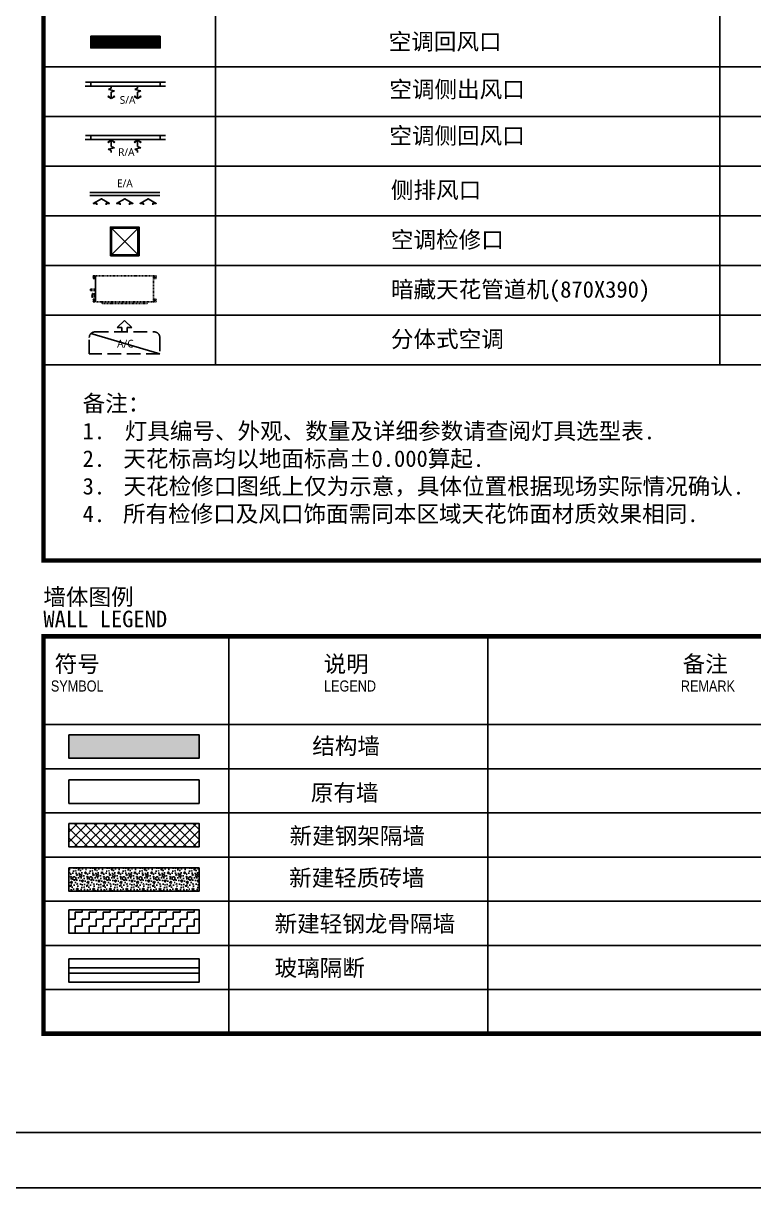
# Paper-space layout '布局' of a CAD drawing. Header units: millimetres. Extents: x -7887 to 894, y 542 to 1297.
# Drawn here: x -807 to -674.5, y 542.3 to 753.3 of the extents above; entities that cross this region are included whole.
import ezdxf
from ezdxf.enums import TextEntityAlignment as Align

# ---------------------------------------------------------------- set-up
doc = ezdxf.new("R2010")
doc.units = ezdxf.units.MM
doc.header["$LTSCALE"] = 10
for name, pattern in [('__DASH', [0.35, 0.25, -0.1]), ('ACAD_ISO02W100', [15, 12, -3]), ('DASH', [0.35, 0.25, -0.1])]:
    doc.linetypes.add(name, pattern=pattern)
for name, color, linetype in [('008-顶面文字标注', 3, 'Continuous'), ('ID_Elev_Pen 8', 8, 'Continuous'), ('IHY-wall hatch', 8, 'Continuous'), ('NW-01-尺寸标注', 252, 'Continuous'), ('NW-01wall(新墙体)', 140, 'Continuous'), ('NW-04-天花造型细线', 32, 'Continuous'), ('NW-wall(原有墙体)', 255, 'Continuous'), ('NW-暖通设备', 161, 'Continuous'), ('NW-暖通风口', 33, 'Continuous'), ('T-TTLB-1', 1, 'Continuous'), ('平面图', 7, 'Continuous'), ('检修口', 251, 'ACAD_ISO02W100')]:
    doc.layers.add(name, color=color, linetype=linetype)
doc.layers.add('TXT【文字】', color=42, linetype='Continuous', lineweight=0)
doc.styles.add('ARIAL NARROW', font='ARIALN.TTF')
doc.styles.add('宋体', font='', dxfattribs={"width": 0.8})
doc.styles.add('黑体', font='', dxfattribs={"width": 0.8, "height": 3})
doc.styles.get('宋体').set_extended_font_data('SimSun')
doc.styles.get('黑体').set_extended_font_data('Microsoft YaHei')

# ---------------------------------------------------------------- blocks, each defined once
blk = doc.blocks.new('fewrfewrewrwe')
at = {"layer": 'NW-暖通风口'}
for points in [[(-322, 196), (-356, 163), (-364, 173)], [(-322, 196), (-289, 163), (-281, 173)], [(-2, 196), (-36, 163), (-43, 173)], [(-2, 196), (32, 163), (39, 173)]]:
    blk.add_hatch(color=256, dxfattribs=at).paths.add_polyline_path(points)
for p, q in [((-364, 173, 0), (-322, 196, 0)), ((-356, 163, 0), (-364, 173, 0)), ((-322, 196, 0), (-356, 163, 0)), ((-322, 119, 0), (-322, 196, 0)), ((-322, 196, 0), (-289, 163, 0)), ((-281, 173, 0), (-322, 196, 0)), ((-289, 163, 0), (-281, 173, 0)), ((-43, 173), (-2, 196)), ((-36, 163), (-43, 173)), ((-2, 196), (-36, 163)), ((-2, 119), (-2, 196)), ((-2, 196), (32, 163)), ((39, 173), (-2, 196)), ((32, 163), (39, 173)), ((-638, 48, 454), (336, 48, -454)), ((-636, 0, 454), (336, 0, -454)), ((-572, 48, 454), (-572, 0, 454)), ((-358, 86, 0), (-284, 103, 0)), ((-322, 70, 0), (-358, 86, 0)), ((-284, 103, 0), (-322, 119, 0)), ((-322, 48, 0), (-322, 70, 0)), ((-38, 86), (36, 103)), ((-2, 70), (-38, 86)), ((36, 103), (-2, 119)), ((-2, 48), (-2, 70)), ((272, 48, -454), (272, 0, -454))]:
    blk.add_line(p, q, dxfattribs=at)
blk = doc.blocks.new('*U46')
at = {"color": 250}
blk.add_line((-225, 0), (225, 0), dxfattribs=at)
at = {"const_width": 10}
blk.add_lwpolyline([(-225, -20), (225, -20)], dxfattribs=at)
at = {"color": 250}
for points in [[(-120, -80), (-120, -70), (-98, -70), (-150, -40), (-202, -70), (-180, -70), (-180, -80)], [(30, -80), (30, -70), (52, -70), (0, -40), (-52, -70), (-30, -70), (-30, -80)], [(120, -80), (120, -70), (98, -70), (150, -40), (202, -70), (180, -70), (180, -80)]]:
    blk.add_lwpolyline(points, dxfattribs=at)
at = {"color": 250, "style": '黑体'}
blk.add_attdef('侧回风口', text='', height=90, dxfattribs=at).set_placement((6.6, -154.5), align=Align.MIDDLE)
blk = doc.blocks.new('fdsaghfjkd')
at = {"layer": 'NW-暖通风口', "color": 250, "linetype": '__DASH', "ltscale": 0.5}
for p, q in [((-475, -13), (-475, 0)), ((-475, 0), (-439, 0)), ((-439, -396), (-439, 0)), ((-439, 0), (439, 0)), ((-340, 0), (-340, 24)), ((-340, 24), (340, 24)), ((340, 24), (340, 0)), ((439, 0), (439, -396)), ((439, -396), (439, 0)), ((475, 0), (439, 0)), ((475, -13), (475, 0)), ((-475, -13), (-453, -13)), ((-453, -28), (-475, -28)), ((-475, -28), (-475, -41)), ((-475, -41), (-439, -41)), ((475, -41), (439, -41)), ((439, -75), (483, -75)), ((439, -93), (483, -93)), ((439, -114), (475, -114)), ((439, -124), (475, -124)), ((439, -174), (500, -174)), ((475, -13), (453, -13)), ((453, -28), (475, -28)), ((475, -28), (475, -41)), ((475, -114), (475, -119)), ((475, -117), (478, -117)), ((475, -124), (475, -119)), ((475, -121), (478, -121)), ((478, -126), (478, -113)), ((478, -113), (488, -113)), ((478, -126), (488, -126)), ((483, -75), (483, -84)), ((483, -79), (487, -79)), ((483, -93), (483, -84)), ((483, -90), (487, -90)), ((487, -95), (487, -74)), ((487, -74), (497, -74)), ((487, -95), (497, -95)), ((488, -113), (488, -125)), ((488, -113), (488, -113)), ((488, -126), (488, -125)), ((497, -74), (497, -75)), ((497, -75), (497, -94)), ((497, -95), (497, -94)), ((500, -174), (500, -183)), ((504, -193), (504, -173)), ((504, -173), (513, -173)), ((513, -173), (514, -173)), ((514, -173), (514, -193)), ((439, -192), (500, -192)), ((500, -177), (504, -177)), ((500, -192), (500, -183)), ((500, -189), (504, -189)), ((504, -193), (513, -193)), ((513, -193), (514, -193)), ((-475, -368), (-475, -356)), ((-475, -356), (-439, -356)), ((-453, -368), (-475, -368)), ((-475, -384), (-475, -396)), ((-475, -384), (-453, -384)), ((-475, -396), (-439, -396)), ((439, -396), (-439, -396)), ((475, -356), (439, -356)), ((475, -396), (439, -396)), ((453, -368), (475, -368)), ((475, -384), (453, -384)), ((475, -368), (475, -356)), ((475, -384), (475, -396))]:
    blk.add_line(p, q, dxfattribs=at)
for centre, start, end in [((-453, -20), 270, 90), ((453, -20), 90, 270), ((-453, -376), 270, 90), ((453, -376), 90, 270)]:
    blk.add_arc(centre, 7.74, start, end, dxfattribs=at)
blk = doc.blocks.new('11111')
at = {"layer": 'T-TTLB-1'}
blk.add_lwpolyline([(3212.32, 6139.96), (3711.32, 6139.96), (3711.32, 5739.96), (3212.32, 5739.96)], close=True, dxfattribs=at)

psp = doc.layouts.new('布局')

# ---------------------------------------------------------------- hatches: boundary and pattern name
at = {"layer": 'IHY-wall hatch'}
h = psp.add_hatch(dxfattribs=at)
h.set_pattern_fill('ZIGZAG', color=250, scale=0.4, style=0)
h.set_pattern_definition([(0, (-4105.8958, -2081.1251), (1.27, 1.27), [1.27, -1.27]), (90, (-4104.6258, -2081.1251), (-1.27, 1.27), [1.27, -1.27])])
h.paths.add_polyline_path([(-798.679, 592.644), (-775.066, 592.644), (-775.066, 588.392), (-798.679, 588.392)])
at = {"layer": 'NW-wall(原有墙体)', "ltscale": 10}
psp.add_hatch(color=250, dxfattribs=at).paths.add_polyline_path([(-798.679, 624.344), (-775.066, 624.344), (-775.066, 620.093), (-798.679, 620.093)])
at = {"layer": 'NW-暖通风口'}
h = psp.add_hatch(dxfattribs=at)
h.set_pattern_fill('ANSI31', color=250, scale=0.07, angle=-45, style=0)
h.set_pattern_definition([(360, (-141168.30499, 8154.36118), (2e-16, 0.22225000015), [])])
h.paths.add_polyline_path([(-782.336, 749.021), (-782.336, 750.701), (-794.516, 750.701), (-794.516, 749.021)])
for points in [[(-791.002, 732.083), (-791.506, 731.578), (-791.62, 731.73)], [(-791.002, 732.083), (-790.498, 731.578), (-790.384, 731.73)], [(-786.218, 732.083), (-786.722, 731.578), (-786.835, 731.73)], [(-786.218, 732.083), (-785.714, 731.578), (-785.6, 731.73)]]:
    psp.add_hatch(color=256, dxfattribs=at).paths.add_polyline_path(points)
at = {"layer": '平面图'}
h = psp.add_hatch(dxfattribs=at)
h.set_pattern_fill('ANSI37', color=250, scale=0.4, style=0)
h.set_pattern_definition([(45, (-781.2516, 494.8219), (-0.898026, 0.898026), []), (135, (-781.2516, 494.8219), (-0.898026, -0.898026), [])])
h.paths.add_polyline_path([(-798.679, 608.294), (-775.066, 608.294), (-775.066, 604.042), (-798.679, 604.042)])
h = psp.add_hatch(dxfattribs=at)
h.set_pattern_fill('14砌块砖隔墙', color=250, scale=3, style=0, pattern_type=2)
h.set_pattern_definition([(0, (-4105.0108, -2081.4478), (1.5, 3), [0, -3]), (0, (-4106.7658, -2081.8528), (1.5, 3), [0, -3]), (0, (-4105.7908, -2081.8828), (1.5, 3), [0, -3]), (0, (-4104.7258, -2080.9978), (1.5, 3), [0, -3]), (0, (-4105.9708, -2082.0328), (1.5, 3), [0, -3]), (0, (-4104.4258, -2079.1078), (1.5, 3), [0, -3]), (0, (-4105.3408, -2079.3478), (1.5, 3), [0, -3]), (0, (-4104.8608, -2079.7228), (1.5, 3), [0, -3]), (0, (-4107.3058, -2079.7828), (1.5, 3), [0, -3]), (0, (-4105.8358, -2079.9178), (1.5, 3), [0, -3]), (0, (-4106.4058, -2080.6828), (1.5, 3), [0, -3]), (0, (-4106.3758, -2081.8078), (1.5, 3), [0, -3]), (0, (-4105.2508, -2081.9278), (1.5, 3), [0, -3]), (0, (-4104.4258, -2080.6078), (1.5, 3), [0, -3]), (0, (-4107.2308, -2081.0728), (1.5, 3), [0, -3]), (0, (-4106.9758, -2080.5628), (1.5, 3), [0, -3]), (0, (-4105.8058, -2080.7728), (1.5, 3), [0, -3]), (0, (-4106.2258, -2081.2078), (1.5, 3), [0, -3]), (0, (-4106.4658, -2080.2178), (1.5, 3), [0, -3]), (0, (-4106.0908, -2079.0928), (1.5, 3), [0, -3]), (0, (-4107.1108, -2081.7028), (1.5, 3), [0, -3]), (0, (-4105.4608, -2079.7078), (1.5, 3), [0, -3]), (0, (-4106.8558, -2079.6628), (1.5, 3), [0, -3]), (0, (-4107.0958, -2079.2728), (1.5, 3), [0, -3]), (130.601294, (-4104.6101, -2080.04712), (-7.49999993, 9.0000000545), [0.1317078, -55.185558]), (18.434949, (-4104.8244, -2079.99), (7.5, 2.999999987), [0.1355262, -18.8381397]), (90, (-4104.8244, -2080.1186), (1.5, 3), [0.1285714, -5.8714284]), (161.565051, (-4104.6958, -2080.1614), (-7.500000066, 2.999999786), [0.1355262, -18.8381397]), (53.130102, (-4104.6958, -2080.1614), (1.5, 3), [0.1428571, -14.8571427]), (135, (-4104.5815, -2081.69), (-1.5000002, 2.9999998), [0.1212183, -8.364063]), (45, (-4104.753, -2081.69), (1.5, 3), [0.1212183, -8.364063]), (135, (-4104.6672, -2081.7757), (-1.5000002, 2.9999998), [0.1212183, -8.364063]), (45, (-4104.6672, -2081.7757), (1.5, 3), [0.1212183, -8.364063]), (116.56505, (-4106.0244, -2079.6757), (-2e-07, 5.9999999), [0.1597191, -3.1943826]), (180, (-4106.0958, -2079.5328), (-1.5, 3), [0.1714286, -2.8285713]), (63.43495, (-4106.3387, -2079.6757), (2e-09, 6), [0.1597191, -3.1943826]), (116.56505, (-4106.2672, -2079.8186), (-2e-07, 5.9999999), [0.1597191, -3.1943826]), (0, (-4106.2672, -2079.8186), (1.5, 3), [0.1714286, -2.8285713]), (63.43495, (-4106.0958, -2079.8186), (2e-09, 6), [0.1597191, -3.1943826]), (107.102728, (-4104.89581, -2080.68998), (-4.4999998383, 15.0000000577), [0.1943067, -81.414516]), (143.972626, (-4104.95296, -2080.50427), (-28.499999679, 21.000000006), [0.1943067, -40.610103]), (180, (-4105.11, -2080.39), (-1.5, 3), [0.1857143, -2.8142856]), (36.0273733, (-4105.45296, -2080.50427), (28.49999983, 20.999999803), [0.1943067, -40.610103]), (71.565051, (-4105.5101, -2080.6757), (4.50000003, 14.999999993), [0.1807016, -18.7929642]), (107.102728, (-4105.45296, -2080.86141), (-4.4999998383, 15.0000000577), [0.1943067, -81.414516]), (143.972626, (-4105.29581, -2080.9757), (-28.499999679, 21.000000006), [0.1943067, -40.610103]), (0, (-4105.2958, -2080.9757), (1.5, 3), [0.1857143, -2.8142856]), (36.0273733, (-4105.1101, -2080.9757), (28.49999983, 20.999999803), [0.1943067, -40.610103]), (71.565051, (-4104.95296, -2080.8614), (4.50000003, 14.999999993), [0.1807016, -18.7929642]), (150.255118, (-4104.86724, -2079.28998), (-4.50000001, 2.999999963), [0.115175, -24.071598]), (90, (-4104.9672, -2079.3471), (1.5, 3), [0.1142857, -5.885714]), (29.744881, (-4104.96724, -2079.34712), (4.500000003, 2.999999986), [0.115175, -24.071598]), (116.56505, (-4105.5672, -2081.4186), (-2e-07, 5.9999999), [0.1597191, -3.1943826]), (168.690067, (-4105.63867, -2081.2757), (-13.500000025, 2.999999928), [0.1456863, -30.448428]), (41.185925, (-4105.89581, -2081.34712), (37.4999998857, 32.99999981), [0.1518592, -63.629013]), (90, (-4105.8958, -2081.49), (1.5, 3), [0.1428571, -5.8571427]), (138.814074, (-4105.78153, -2081.58998), (-37.4999994463, 33.000000309), [0.1518592, -63.629013]), (16.6992442, (-4105.78153, -2081.58998), (49.499999915, 14.999999929), [0.1491473, -62.492691]), (60.945396, (-4105.63867, -2081.54712), (1.5000000057, 2.999999991), [0.1470804, -61.626699]), (109.983106, (-4106.82438, -2080.16141), (-7.5000000402, 20.9999999773), [0.16721, -70.060989]), (155.556045, (-4106.88153, -2080.00427), (-19.5000000925, 8.9999998213), [0.172615, -72.325659]), (24.4439547, (-4107.19581, -2080.00427), (19.500000028, 8.999999965), [0.172615, -72.325659]), (70.0168934, (-4107.25296, -2080.16141), (7.5000000346, 20.9999999808), [0.16721, -70.060989]), (109.983106, (-4107.19581, -2080.31855), (-7.5000000402, 20.9999999773), [0.16721, -70.060989]), (160.016893, (-4107.03867, -2080.3757), (-7.500000037, 2.999999875), [0.16721, -34.946889]), (19.9831065, (-4107.03867, -2080.3757), (7.499999992, 3.000000007), [0.16721, -34.946889]), (70.0168934, (-4106.88153, -2080.31855), (7.5000000346, 20.9999999808), [0.16721, -70.060989]), (122.005383, (-4105.7101, -2080.43284), (-1.500000207, 2.999999855), [0.1347712, -28.1671722]), (18.434949, (-4105.9101, -2080.3614), (7.5, 2.999999987), [0.1355262, -18.8381397]), (90, (-4105.9101, -2080.49), (1.5, 3), [0.1285714, -5.8714284]), (161.565051, (-4105.78153, -2080.53284), (-7.500000066, 2.999999786), [0.1355262, -18.8381397]), (54.462322, (-4105.78153, -2080.53284), (10.4999999935, 14.99999999), [0.1228903, -51.491061]), (116.56505, (-4106.5815, -2081.1614), (-2e-07, 5.9999999), [0.1597191, -3.1943826]), (180, (-4106.653, -2081.0186), (-1.5, 3), [0.1571429, -2.842857]), (59.0362434, (-4106.89581, -2081.1614), (1.500000005, 2.999999985), [0.1665986, -34.81911]), (120.963756, (-4106.8101, -2081.30427), (-1.500000205, 2.999999862), [0.1665986, -34.81911]), (0, (-4106.81, -2081.3043), (1.5, 3), [0.1571429, -2.842857]), (63.43495, (-4106.653, -2081.3043), (2e-09, 6), [0.1597191, -3.1943826])])
h.paths.add_polyline_path([(-798.679, 600.236), (-775.066, 600.236), (-775.066, 595.984), (-798.679, 595.984)])

# ---------------------------------------------------------------- linework, layer by layer
at = {"color": 147}
for p, q in [((-772.107, 916.361), (-772.107, 691.361)), ((-680.63, 916.361), (-680.63, 691.361)), ((-803.312, 745.361), (-637.605, 745.361)), ((-803.312, 736.361), (-637.605, 736.361)), ((-803.312, 727.361), (-637.605, 727.361)), ((-803.312, 718.361), (-637.605, 718.361)), ((-803.312, 709.361), (-637.605, 709.361)), ((-803.312, 700.361), (-637.605, 700.361)), ((-803.312, 691.361), (-637.605, 691.361)), ((-769.671, 642.183), (-769.671, 570.183)), ((-722.739, 642.183), (-722.739, 570.183))]:
    psp.add_line(p, q, dxfattribs=at)
at = {"color": 147, "const_width": 0.8}
for points in [[(-637.605, 655.917), (-803.312, 655.917), (-803.312, 916.361), (-637.605, 916.361)], [(-803.312, 570.183), (-637.605, 570.183), (-637.605, 642.183), (-803.312, 642.183)]]:
    psp.add_lwpolyline(points, close=True, dxfattribs=at)
at = {"color": 147}
for points in [[(-803.312, 626.183), (-637.605, 626.183)], [(-803.312, 618.183), (-637.605, 618.183)], [(-803.312, 610.183), (-637.605, 610.183)], [(-803.312, 602.183), (-637.605, 602.183)], [(-803.312, 594.183), (-637.605, 594.183)], [(-803.312, 586.183), (-637.605, 586.183)], [(-803.312, 578.183), (-637.605, 578.183)], [(-803.312, 570.183), (-637.605, 570.183)], [(-803.312, 570.183), (-637.605, 570.183)]]:
    psp.add_lwpolyline(points, dxfattribs=at)
at = {"layer": '008-顶面文字标注', "color": 8}
psp.add_lwpolyline([(-1151.605, 542.276), (-557.605, 542.276), (-557.605, 962.276), (-1151.605, 962.276)], close=True, dxfattribs=at)
at = {"layer": 'ID_Elev_Pen 8'}
psp.add_lwpolyline([(-803.312, 642.183), (-637.605, 642.183)], dxfattribs=at)
at = {"layer": 'NW-01wall(新墙体)', "color": 8}
for p, q in [((-798.679, 582.134), (-775.066, 582.134)), ((-798.679, 581.134), (-775.066, 581.134))]:
    psp.add_line(p, q, dxfattribs=at)
at = {"layer": 'NW-01wall(新墙体)'}
for points in [[(-798.679, 608.294), (-775.066, 608.294), (-775.066, 604.042), (-798.679, 604.042)], [(-798.679, 600.236), (-775.066, 600.236), (-775.066, 595.984), (-798.679, 595.984)], [(-798.679, 592.644), (-775.066, 592.644), (-775.066, 588.392), (-798.679, 588.392)], [(-798.679, 583.76), (-775.066, 583.76), (-775.066, 579.509), (-798.679, 579.509)]]:
    psp.add_lwpolyline(points, close=True, dxfattribs=at)
at = {"layer": 'NW-04-天花造型细线', "color": 250}
for p, q in [((-791.155, 716.332), (-785.955, 711.132)), ((-785.955, 716.332), (-791.155, 711.132))]:
    psp.add_line(p, q, dxfattribs=at)
at = {"layer": 'NW-04-天花造型细线'}
psp.add_lwpolyline([(-791.155, 711.132), (-785.955, 711.132), (-785.955, 716.332), (-791.155, 716.332)], close=True, dxfattribs=at)
at = {"layer": 'NW-04-天花造型细线', "color": 250}
psp.add_lwpolyline([(-790.955, 711.332), (-786.155, 711.332), (-786.155, 716.132), (-790.955, 716.132)], close=True, dxfattribs=at)
at = {"layer": 'NW-wall(原有墙体)'}
for points in [[(-798.679, 624.344), (-775.066, 624.344), (-775.066, 620.093), (-798.679, 620.093)], [(-798.679, 616.156), (-775.066, 616.156), (-775.066, 611.905), (-798.679, 611.905)]]:
    psp.add_lwpolyline(points, close=True, dxfattribs=at)
at = {"layer": 'NW-暖通风口'}
for p, q in [((-795.713, 732.214, 6.777), (-781.164, 732.214, -6.777)), ((-795.689, 732.931, 6.777), (-781.164, 732.931, -6.777)), ((-794.731, 732.214, 6.777), (-794.731, 732.931, 6.777)), ((-782.122, 732.214, -6.777), (-782.122, 732.931, -6.777)), ((-791.62, 731.73), (-791.002, 732.083)), ((-791.506, 731.578), (-791.62, 731.73)), ((-791.538, 730.44), (-790.426, 730.683)), ((-791.002, 730.196), (-791.538, 730.44)), ((-791.002, 732.083), (-791.506, 731.578)), ((-791.002, 730.926), (-791.002, 732.083)), ((-791.002, 732.083), (-790.498, 731.578)), ((-790.384, 731.73), (-791.002, 732.083)), ((-790.426, 730.683), (-791.002, 730.926)), ((-791.002, 729.868), (-791.002, 730.196)), ((-790.498, 731.578), (-790.384, 731.73)), ((-786.835, 731.73), (-786.218, 732.083)), ((-786.722, 731.578), (-786.835, 731.73)), ((-786.754, 730.44), (-785.642, 730.683)), ((-786.218, 730.196), (-786.754, 730.44)), ((-786.218, 732.083), (-786.722, 731.578)), ((-786.218, 730.926), (-786.218, 732.083)), ((-786.218, 732.083), (-785.714, 731.578)), ((-785.6, 731.73), (-786.218, 732.083)), ((-785.642, 730.683), (-786.218, 730.926)), ((-786.218, 729.868), (-786.218, 730.196)), ((-785.714, 731.578), (-785.6, 731.73))]:
    psp.add_line(p, q, dxfattribs=at)
at = {"layer": 'NW-暖通风口', "color": 250}
for p, q in [((-788.59, 699.39), (-789.914, 698.131)), ((-788.59, 699.39), (-787.266, 698.131)), ((-782.198, 693.381), (-794.689, 697.051)), ((-789.914, 698.131), (-789.058, 698.131)), ((-787.266, 698.131), (-788.122, 698.131))]:
    psp.add_line(p, q, dxfattribs=at)
at = {"layer": 'NW-暖通风口'}
for points in [[(-782.126, 750.911), (-794.726, 750.911), (-794.726, 748.811), (-782.126, 748.811)], [(-782.336, 749.021), (-782.336, 750.701), (-794.516, 750.701), (-794.516, 749.021)]]:
    psp.add_lwpolyline(points, close=True, dxfattribs=at)
at = {"layer": 'NW-暖通风口', "linetype": 'DASH'}
psp.add_lwpolyline([(-793.982, 697.344), (-783.198, 697.344, -0.4142136), (-782.198, 696.344), (-782.198, 693.381), (-794.982, 693.381), (-794.982, 696.344, -0.4142136)], format="xyb", close=True, dxfattribs=at)
at = {"layer": 'NW-暖通风口', "color": 250}
psp.add_lwpolyline([(-789.058, 698.131), (-789.058, 697.344), (-788.122, 697.344), (-788.122, 698.131)], dxfattribs=at)
at = {"layer": '检修口', "ltscale": 0.01}
psp.add_line((-785.955, 716.332), (-791.155, 716.332), dxfattribs=at)

# ---------------------------------------------------------------- block references
at = {"layer": 'NW-01-尺寸标注', "linetype": 'ByBlock'}
psp.add_blockref('11111', (-4338.926, -5187.687), dxfattribs=at)
at = {"layer": 'NW-暖通设备', "xscale": -0.0149333333333333, "yscale": 0.0149333333333333, "zscale": 0.0149333333333333, "rotation": 180}
psp.add_blockref('fewrfewrewrwe', (-786.186, 742.572), dxfattribs=at)
at = {"layer": 'NW-暖通风口'}
ref = psp.add_blockref('*U46', (-788.555, 722.608), dxfattribs=dict(at, xscale=0.028275, yscale=0.028275, zscale=0.028275))
ref.add_attrib('侧回风口', 'E/A', dxfattribs={"layer": '0', "color": 40, "height": 1.4, "style": '黑体'}).set_placement((-788.538, 724.267), align=Align.MIDDLE)
at = {"layer": 'NW-暖通风口', "xscale": 0.012, "yscale": 0.012, "zscale": 0.012, "rotation": 180}
psp.add_blockref('fdsaghfjkd', (-788.59, 702.778), dxfattribs=at)

# ---------------------------------------------------------------- texts
at = {"color": 77, "style": '宋体'}
for s, p in [('空调回风口', (-740.69, 749.962)), ('空调侧出风口', (-740.578, 741.299)), ('空调侧回风口', (-740.578, 732.899)), ('侧排风口', (-740.293, 723.049)), ('空调检修口', (-740.293, 714.049)), ('暗藏天花管道机(870X390)', (-740.293, 705.049)), ('分体式空调', (-740.293, 696.049))]:
    psp.add_text(s, height=3, dxfattribs=at).set_placement(p, align=Align.MIDDLE_LEFT)
for s, p in [('结构墙', (-754.557, 620.825)), ('原有墙', (-754.828, 612.343)), ('新建钢架隔墙', (-758.677, 604.531)), ('新建轻质砖墙', (-758.76, 596.926)), ('新建轻钢龙骨隔墙', (-761.392, 588.606)), ('玻璃隔断', (-761.392, 580.606))]:
    psp.add_text(s, height=3, dxfattribs=at).set_placement(p)
at = {"color": 77, "insert": (-796.197, 685.892), "char_height": 3, "attachment_point": 1, "style": '宋体'}
psp.add_mtext_dynamic_manual_height_columns('{\\W1;备注：\\P1.{\\W1.74218; }灯具编号、外观、数量及详细参数请查阅灯具选型表.\\P2.{\\W1.61718; }天花标高均以地面标高±0.000算起. \\P3.{\\W1.63281; }天花检修口图纸上仅为示意，具体位置根据现场实际情况确认.\\P4.{\\W1.58593; }所有检修口及风口饰面需同本区域天花饰面材质效果相同.}', width=157.10011, gutter_width=12.5, heights=[0], dxfattribs=at)
at = {"layer": 'NW-暖通风口', "color": 40, "style": '黑体'}
for tag, p in [('R/A', (-788.739, 749.835)), ('S/A', (-788.045, 739.377)), ('R/A', (-788.273, 729.937))]:
    psp.add_attdef(tag, text='', height=1.4, dxfattribs=at).set_placement(p, align=Align.MIDDLE)
at = {"layer": 'NW-暖通风口', "style": '黑体'}
psp.add_attdef('A/C', text='', height=1.4, dxfattribs=at).set_placement((-788.444, 695.216), align=Align.MIDDLE)
at = {"layer": 'TXT【文字】', "style": '宋体'}
for s, p in [('墙体图例', (-803.312, 649.333)), ('WALL LEGEND ', (-803.312, 645.333))]:
    psp.add_text(s, height=3, dxfattribs=at).set_placement(p, align=Align.MIDDLE_LEFT)
at = {"layer": 'TXT【文字】'}
for s, height, style, p in [('符号', 3, '宋体', (-797.17, 637.183)), ('说明', 3, '宋体', (-748.409, 637.183)), ('备注', 3, '宋体', (-683.304, 637.183)), ('SYMBOL', 2, 'ARIAL NARROW', (-797.178, 633.183)), ('LEGEND', 2, 'ARIAL NARROW', (-747.705, 633.183)), ('REMARK', 2, 'ARIAL NARROW', (-682.824, 633.183))]:
    psp.add_text(s, height=height, dxfattribs=dict(at, style=style)).set_placement(p, align=Align.MIDDLE_CENTER)

doc.saveas('drawing.dxf')
